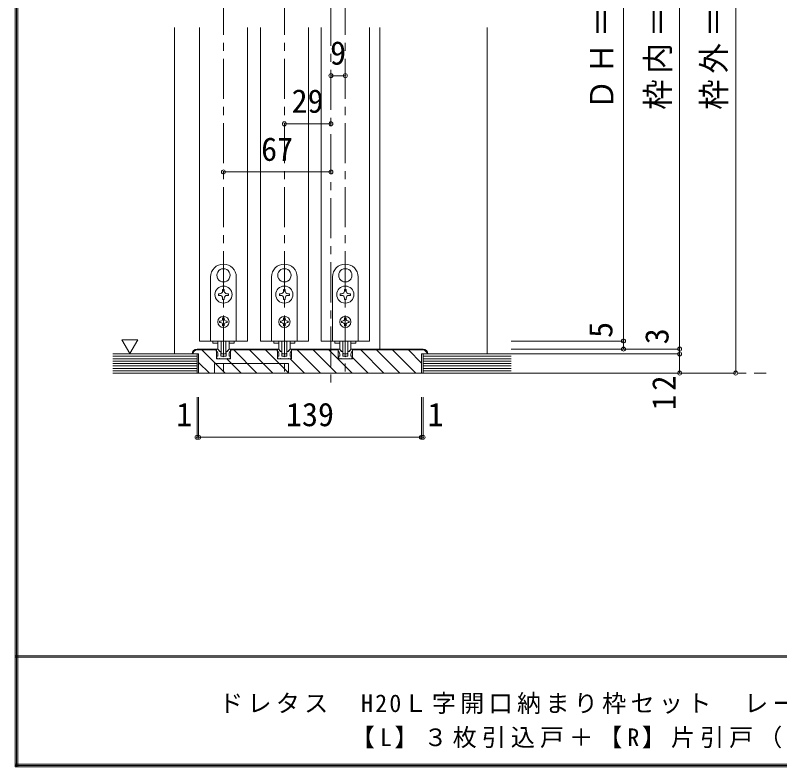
# Model space of a CAD drawing. Units: millimetres at full size, sheet at 1:5. Extents: x -957 to 993, y -689 to 708.
# Drawn here: x -957.2 to -480.5, y -689.1 to -220.4 of the extents above; entities that cross this region are included whole.
import ezdxf
from ezdxf.enums import TextEntityAlignment as Align

# ---------------------------------------------------------------- set-up
doc = ezdxf.new("R2010")
doc.units = ezdxf.units.MM
doc.header["$LTSCALE"] = 5
doc.header["$PDMODE"] = 32
doc.header["$PDSIZE"] = 2.5
doc.linetypes.add('CHAIN1', pattern=[8, 5, -1, 1, -1])
doc.layers.add('0-B_寸法', color=7, linetype='Continuous', lineweight=9)
doc.layers.add('F-1_枠', color=6, linetype='Continuous', lineweight=9)
doc.styles.add('ＭＳ ゴシック', font='')
doc.styles.get('ＭＳ ゴシック').set_extended_font_data('MS Gothic')

msp = doc.modelspace()

# ---------------------------------------------------------------- linework, layer by layer
at = {"layer": '0-B_寸法', "linetype": 'CHAIN1'}
for p, q in [((-760.383, 65.558), (-760.383, -453.593)), ((-827.383, -7.593), (-827.383, -443.593)), ((-789.383, -7.593), (-789.383, -443.593)), ((-751.383, -7.593), (-751.383, -443.593)), ((-896.383, -443.593), (-488.883, -443.593))]:
    msp.add_line(p, q, dxfattribs=at)
at = {"layer": '0-B_寸法'}
for p, q in [((-542.883, -428.593), (-542.883, 6.407)), ((-507.883, 6.407), (-507.883, -443.593)), ((-857.883, -228.094), (-857.883, -431.594)), ((-842.383, -228.094), (-842.383, -423.593)), ((-812.383, -228.094), (-812.383, -423.593)), ((-804.383, -228.094), (-804.383, -423.593)), ((-774.383, -228.094), (-774.383, -423.593)), ((-766.383, -228.094), (-766.383, -423.593)), ((-736.383, -228.094), (-736.383, -423.593)), ((-729.883, -228.094), (-729.883, -428.593)), ((-662.883, -228.094), (-662.883, -431.594)), ((-827.481, -378.445), (-827.383, -378.543)), ((-827.284, -378.445), (-827.383, -378.543)), ((-789.481, -378.445), (-789.383, -378.543)), ((-789.284, -378.445), (-789.383, -378.543)), ((-751.481, -378.445), (-751.383, -378.543)), ((-751.284, -378.445), (-751.383, -378.543)), ((-835.383, -383.593), (-835.383, -423.593)), ((-831.025, -384.582), (-830.89, -384.618)), ((-830.926, -384.753), (-830.89, -384.618)), ((-823.74, -384.582), (-823.875, -384.618)), ((-823.839, -384.753), (-823.875, -384.618)), ((-819.383, -423.593), (-819.383, -383.593)), ((-797.383, -383.593), (-797.383, -423.593)), ((-793.025, -384.582), (-792.89, -384.618)), ((-792.926, -384.753), (-792.89, -384.618)), ((-785.74, -384.582), (-785.875, -384.618)), ((-785.839, -384.753), (-785.875, -384.618)), ((-781.383, -423.593), (-781.383, -383.593)), ((-759.383, -383.593), (-759.383, -423.593)), ((-755.025, -384.582), (-754.89, -384.618)), ((-754.926, -384.753), (-754.89, -384.618)), ((-747.74, -384.582), (-747.875, -384.618)), ((-747.839, -384.753), (-747.875, -384.618)), ((-743.383, -423.593), (-743.383, -383.593)), ((-830.533, -394.093), (-829.583, -394.093)), ((-830.533, -395.093), (-830.533, -394.093)), ((-829.583, -395.093), (-830.533, -395.093)), ((-827.883, -392.393), (-827.883, -391.443)), ((-827.883, -391.443), (-826.883, -391.443)), ((-826.883, -391.443), (-826.883, -392.393)), ((-825.183, -394.093), (-824.233, -394.093)), ((-824.233, -395.093), (-825.183, -395.093)), ((-824.233, -394.093), (-824.233, -395.093)), ((-792.533, -394.093), (-791.583, -394.093)), ((-792.533, -395.093), (-792.533, -394.093)), ((-791.583, -395.093), (-792.533, -395.093)), ((-789.883, -392.393), (-789.883, -391.443)), ((-789.883, -391.443), (-788.883, -391.443)), ((-788.883, -391.443), (-788.883, -392.393)), ((-787.183, -394.093), (-786.233, -394.093)), ((-786.233, -395.093), (-787.183, -395.093)), ((-786.233, -394.093), (-786.233, -395.093)), ((-754.533, -394.093), (-753.583, -394.093)), ((-754.533, -395.093), (-754.533, -394.093)), ((-753.583, -395.093), (-754.533, -395.093)), ((-751.883, -392.393), (-751.883, -391.443)), ((-751.883, -391.443), (-750.883, -391.443)), ((-750.883, -391.443), (-750.883, -392.393)), ((-749.183, -394.093), (-748.233, -394.093)), ((-748.233, -395.093), (-749.183, -395.093)), ((-748.233, -394.093), (-748.233, -395.093)), ((-827.883, -397.743), (-827.883, -396.793)), ((-789.883, -397.743), (-789.883, -396.793)), ((-751.883, -397.743), (-751.883, -396.793)), ((-827.883, -409.193), (-827.883, -409.793)), ((-826.883, -409.193), (-827.883, -409.193)), ((-826.883, -409.193), (-826.883, -409.793)), ((-789.883, -409.193), (-789.883, -409.793)), ((-788.883, -409.193), (-789.883, -409.193)), ((-788.883, -409.193), (-788.883, -409.793)), ((-751.883, -409.193), (-751.883, -409.793)), ((-750.883, -409.193), (-751.883, -409.193)), ((-750.883, -409.193), (-750.883, -409.793)), ((-829.183, -411.093), (-829.783, -411.093)), ((-827.883, -413.393), (-827.883, -413.993)), ((-827.883, -413.993), (-826.883, -413.993)), ((-826.883, -413.393), (-826.883, -413.993)), ((-825.583, -411.093), (-824.983, -411.093)), ((-824.983, -412.093), (-825.583, -412.093)), ((-824.983, -411.093), (-824.983, -412.093)), ((-791.183, -411.093), (-791.783, -411.093)), ((-789.883, -413.393), (-789.883, -413.993)), ((-789.883, -413.993), (-788.883, -413.993)), ((-788.883, -413.393), (-788.883, -413.993)), ((-787.583, -411.093), (-786.983, -411.093)), ((-786.983, -412.093), (-787.583, -412.093)), ((-786.983, -411.093), (-786.983, -412.093)), ((-753.183, -411.093), (-753.783, -411.093)), ((-751.883, -413.393), (-751.883, -413.993)), ((-751.883, -413.993), (-750.883, -413.993)), ((-750.883, -413.393), (-750.883, -413.993)), ((-749.583, -411.093), (-748.983, -411.093)), ((-748.983, -412.093), (-749.583, -412.093)), ((-748.983, -411.093), (-748.983, -412.093)), ((-890.818, -422.78), (-880.818, -422.78)), ((-890.818, -422.78), (-885.818, -431.44)), ((-880.818, -422.78), (-885.818, -431.44)), ((-812.383, -423.593), (-842.383, -423.593)), ((-835.383, -423.593), (-819.383, -423.593)), ((-833.983, -423.593), (-833.983, -424.793)), ((-830.883, -428.015), (-830.883, -423.593)), ((-828.883, -423.593), (-828.883, -431.215)), ((-825.883, -423.593), (-825.883, -431.215)), ((-823.883, -428.015), (-823.883, -423.593)), ((-820.783, -423.593), (-820.783, -424.793)), ((-774.383, -423.593), (-804.383, -423.593)), ((-797.383, -423.593), (-781.383, -423.593)), ((-795.983, -423.593), (-795.983, -424.793)), ((-792.883, -428.015), (-792.883, -423.593)), ((-790.883, -423.593), (-790.883, -431.215)), ((-787.883, -423.593), (-787.883, -431.215)), ((-785.883, -428.015), (-785.883, -423.593)), ((-782.783, -423.593), (-782.783, -424.793)), ((-736.383, -423.593), (-766.383, -423.593)), ((-759.383, -423.593), (-743.383, -423.593)), ((-757.983, -423.593), (-757.983, -424.793)), ((-754.883, -428.015), (-754.883, -423.593)), ((-752.883, -423.593), (-752.883, -431.215)), ((-749.883, -423.593), (-749.883, -431.215)), ((-747.883, -428.015), (-747.883, -423.593)), ((-744.783, -423.593), (-744.783, -424.793)), ((-577.883, -428.594), (-577.883, -423.594)), ((-843.883, -428.593), (-831.783, -428.593)), ((-830.85, -424.793), (-833.983, -424.793)), ((-831.783, -434.593), (-831.783, -428.593)), ((-829.72, -430.006), (-830.986, -428.74)), ((-825.045, -430.006), (-823.779, -428.74)), ((-820.783, -424.793), (-823.915, -424.793)), ((-822.883, -428.593), (-823.425, -428.593)), ((-822.983, -428.593), (-793.783, -428.593)), ((-822.983, -434.593), (-822.983, -428.593)), ((-822.883, -429.593), (-822.883, -428.593)), ((-792.85, -424.793), (-795.983, -424.793)), ((-793.783, -434.593), (-793.783, -428.593)), ((-791.72, -430.006), (-792.986, -428.74)), ((-787.045, -430.006), (-785.779, -428.74)), ((-782.783, -424.793), (-785.915, -424.793)), ((-784.883, -428.593), (-785.425, -428.593)), ((-784.983, -428.593), (-755.783, -428.593)), ((-784.983, -434.593), (-784.983, -428.593)), ((-784.883, -429.593), (-784.883, -428.593)), ((-754.85, -424.793), (-757.983, -424.793)), ((-755.783, -434.593), (-755.783, -428.593)), ((-753.72, -430.006), (-754.986, -428.74)), ((-749.045, -430.006), (-747.779, -428.74)), ((-744.783, -424.793), (-747.915, -424.793)), ((-746.883, -428.593), (-747.425, -428.593)), ((-702.883, -428.593), (-746.983, -428.593)), ((-746.883, -429.593), (-746.883, -428.593)), ((-542.883, -428.593), (-647.883, -428.593)), ((-577.883, -428.594), (-647.883, -428.594)), ((-542.883, -431.593), (-542.883, -428.593)), ((-843.883, -431.594), (-896.383, -431.594)), ((-843.883, -433.094), (-896.383, -433.094)), ((-843.883, -429.093), (-831.783, -429.093)), ((-843.883, -431.594), (-843.883, -443.593)), ((-840.776, -429.093), (-826.276, -443.593)), ((-831.183, -434.593), (-831.668, -433.367)), ((-830.883, -433.093), (-831.483, -433.093)), ((-830.883, -433.093), (-830.883, -431.829)), ((-829.508, -430.093), (-829.183, -430.093)), ((-828.983, -432.793), (-828.983, -430.293)), ((-827.683, -433.093), (-828.683, -433.093)), ((-828.583, -431.515), (-826.183, -431.515)), ((-827.383, -433.393), (-827.683, -433.093)), ((-825.783, -432.793), (-825.783, -430.293)), ((-825.257, -430.093), (-825.583, -430.093)), ((-823.883, -433.093), (-823.883, -431.829)), ((-823.883, -433.093), (-823.283, -433.093)), ((-823.583, -434.593), (-823.097, -433.367)), ((-822.983, -429.093), (-793.783, -429.093)), ((-820.977, -429.093), (-806.477, -443.593)), ((-811.077, -429.093), (-796.577, -443.593)), ((-801.178, -429.093), (-786.678, -443.593)), ((-793.183, -434.593), (-793.668, -433.367)), ((-792.883, -433.093), (-793.483, -433.093)), ((-792.883, -433.093), (-792.883, -431.829)), ((-791.508, -430.093), (-791.183, -430.093)), ((-790.983, -432.793), (-790.983, -430.293)), ((-789.683, -433.093), (-790.683, -433.093)), ((-790.583, -431.515), (-788.183, -431.515)), ((-789.383, -433.393), (-789.683, -433.093)), ((-787.783, -432.793), (-787.783, -430.293)), ((-787.257, -430.093), (-787.583, -430.093)), ((-785.883, -433.093), (-785.883, -431.829)), ((-785.883, -433.093), (-785.283, -433.093)), ((-785.583, -434.593), (-785.097, -433.367)), ((-784.983, -429.093), (-755.783, -429.093)), ((-781.379, -429.093), (-766.879, -443.593)), ((-771.479, -429.093), (-756.979, -443.593)), ((-761.58, -429.093), (-747.08, -443.593)), ((-755.183, -434.593), (-755.668, -433.367)), ((-754.883, -433.093), (-755.483, -433.093)), ((-754.883, -433.093), (-754.883, -431.829)), ((-753.508, -430.093), (-753.183, -430.093)), ((-752.983, -432.793), (-752.983, -430.293)), ((-751.683, -433.093), (-752.683, -433.093)), ((-752.583, -431.515), (-750.183, -431.515)), ((-751.383, -433.393), (-751.683, -433.093)), ((-749.783, -432.793), (-749.783, -430.293)), ((-749.257, -430.093), (-749.583, -430.093)), ((-747.883, -433.093), (-747.883, -431.829)), ((-747.883, -433.093), (-747.283, -433.093)), ((-747.583, -434.593), (-747.097, -433.367)), ((-702.883, -429.093), (-746.983, -429.093)), ((-746.983, -433.791), (-737.18, -443.593)), ((-741.781, -429.093), (-727.281, -443.593)), ((-731.881, -429.093), (-717.381, -443.593)), ((-721.982, -429.093), (-707.482, -443.593)), ((-712.082, -429.093), (-703.883, -437.293)), ((-703.883, -431.593), (-703.883, -443.593)), ((-699.883, -431.593), (-703.883, -431.593)), ((-702.883, -431.594), (-702.883, -443.593)), ((-647.883, -431.594), (-702.883, -431.594)), ((-647.883, -433.094), (-702.883, -433.094)), ((-702.035, -429.242), (-700.531, -430.745)), ((-542.883, -431.593), (-647.883, -431.593)), ((-542.883, -443.593), (-542.883, -431.593)), ((-843.883, -434.594), (-896.383, -434.594)), ((-843.883, -436.094), (-896.383, -436.094)), ((-843.883, -437.594), (-896.383, -437.594)), ((-842.883, -436.886), (-836.175, -443.593)), ((-831.783, -434.593), (-822.983, -434.593)), ((-830.083, -434.593), (-831.183, -434.593)), ((-830.083, -434.593), (-829.883, -434.393)), ((-829.883, -434.393), (-829.683, -434.593)), ((-829.683, -434.593), (-825.083, -434.593)), ((-825.376, -434.593), (-816.376, -443.593)), ((-824.883, -434.393), (-825.083, -434.593)), ((-824.683, -434.593), (-824.883, -434.393)), ((-824.683, -434.593), (-823.583, -434.593)), ((-793.783, -434.593), (-784.983, -434.593)), ((-792.083, -434.593), (-793.183, -434.593)), ((-792.083, -434.593), (-791.883, -434.393)), ((-791.883, -434.393), (-791.683, -434.593)), ((-791.683, -434.593), (-787.083, -434.593)), ((-786.883, -434.393), (-787.083, -434.593)), ((-786.683, -434.593), (-786.883, -434.393)), ((-786.683, -434.593), (-785.583, -434.593)), ((-785.778, -434.593), (-776.778, -443.593)), ((-754.083, -434.593), (-755.183, -434.593)), ((-754.083, -434.593), (-753.883, -434.393)), ((-753.883, -434.393), (-753.683, -434.593)), ((-753.683, -434.593), (-749.083, -434.593)), ((-748.883, -434.393), (-749.083, -434.593)), ((-748.683, -434.593), (-748.883, -434.393)), ((-748.683, -434.593), (-747.583, -434.593)), ((-647.883, -434.594), (-702.883, -434.594)), ((-647.883, -436.094), (-702.883, -436.094)), ((-647.883, -437.594), (-702.883, -437.594)), ((-843.883, -439.094), (-896.383, -439.094)), ((-843.883, -440.594), (-896.383, -440.594)), ((-843.883, -442.094), (-896.383, -442.094)), ((-647.883, -439.094), (-702.883, -439.094)), ((-647.883, -440.594), (-702.883, -440.594)), ((-647.883, -442.094), (-702.883, -442.094)), ((-647.883, -443.594), (-896.383, -443.594)), ((-507.883, -443.593), (-647.883, -443.593))]:
    msp.add_line(p, q, dxfattribs=at)
at = {"layer": '0-B_寸法', "color": 4}
for p, q in [((-751.383, -258.094), (-760.383, -258.094)), ((-760.383, -288.094), (-789.383, -288.094)), ((-760.383, -318.094), (-827.383, -318.094)), ((-843.883, -483.593), (-843.883, -458.593)), ((-842.883, -483.593), (-842.883, -458.593)), ((-703.883, -483.593), (-703.883, -458.593)), ((-702.883, -483.593), (-702.883, -458.593)), ((-843.883, -483.593), (-842.883, -483.593)), ((-842.883, -483.593), (-703.883, -483.593)), ((-703.883, -483.593), (-702.883, -483.593))]:
    msp.add_line(p, q, dxfattribs=at)
at = {"layer": '0-B_寸法'}
for points in [[(-577.883, -23.593), (-577.883, -423.594), (-647.883, -423.594)], [(-826.883, -396.793), (-826.883, -397.743), (-827.883, -397.743)], [(-788.883, -396.793), (-788.883, -397.743), (-789.883, -397.743)], [(-750.883, -396.793), (-750.883, -397.743), (-751.883, -397.743)], [(-829.783, -411.093), (-829.783, -412.093), (-829.183, -412.093)], [(-791.783, -411.093), (-791.783, -412.093), (-791.183, -412.093)], [(-753.783, -411.093), (-753.783, -412.093), (-753.183, -412.093)], [(-831.883, -429.593), (-831.883, -428.593), (-831.34, -428.593)], [(-793.883, -429.593), (-793.883, -428.593), (-793.34, -428.593)], [(-755.883, -429.593), (-755.883, -428.593), (-755.34, -428.593)], [(-755.783, -434.593), (-746.983, -434.593), (-746.983, -428.593)], [(-702.883, -443.593), (-842.883, -443.593), (-842.883, -431.593), (-846.883, -431.593)], [(-826.083, -433.093), (-827.083, -433.093), (-827.383, -433.393)], [(-788.083, -433.093), (-789.083, -433.093), (-789.383, -433.393)], [(-750.083, -433.093), (-751.083, -433.093), (-751.383, -433.393)], [(-786.883, -443.593), (-786.883, -437.593), (-832.883, -437.593), (-832.883, -443.593)]]:
    msp.add_lwpolyline(points, dxfattribs=at)
for centre, radius in [((-827.383, -394.593), 5.35), ((-789.383, -394.593), 5.35), ((-751.383, -394.593), 5.35), ((-827.383, -411.593), 3.5), ((-789.383, -411.593), 3.5), ((-751.383, -411.593), 3.5)]:
    msp.add_circle(centre, radius, dxfattribs=at)
for centre, radius, start, end in [((-827.383, -383.593), 8, 0, 180), ((-789.383, -383.593), 8, 0, 180), ((-751.383, -383.593), 8, 0, 180), ((-827.383, -382.593), 4.15, 91.3645, 208.6355), ((-827.383, -382.593), 4.15, 331.3645, 88.6355), ((-789.383, -382.593), 4.15, 91.3645, 208.6355), ((-789.383, -382.593), 4.15, 331.3645, 88.6355), ((-751.383, -382.593), 4.15, 91.3645, 208.6355), ((-751.383, -382.593), 4.15, 331.3645, 88.6355), ((-827.383, -382.593), 4.15, 211.3645, 328.6355), ((-789.383, -382.593), 4.15, 211.3645, 328.6355), ((-751.383, -382.593), 4.15, 211.3645, 328.6355), ((-829.583, -392.393), 1.7, 270, 0), ((-829.583, -396.793), 1.7, 0, 90), ((-825.183, -392.393), 1.7, 180, 270), ((-825.183, -396.793), 1.7, 90, 180), ((-791.583, -392.393), 1.7, 270, 0), ((-791.583, -396.793), 1.7, 0, 90), ((-787.183, -392.393), 1.7, 180, 270), ((-787.183, -396.793), 1.7, 90, 180), ((-753.583, -392.393), 1.7, 270, 0), ((-753.583, -396.793), 1.7, 0, 90), ((-749.183, -392.393), 1.7, 180, 270), ((-749.183, -396.793), 1.7, 90, 180), ((-829.183, -409.793), 1.3, 270, 0), ((-825.583, -409.793), 1.3, 180, 270), ((-791.183, -409.793), 1.3, 270, 0), ((-787.583, -409.793), 1.3, 180, 270), ((-753.183, -409.793), 1.3, 270, 0), ((-749.583, -409.793), 1.3, 180, 270), ((-829.183, -413.393), 1.3, 0, 90), ((-825.583, -413.393), 1.3, 90, 180), ((-791.183, -413.393), 1.3, 0, 90), ((-787.583, -413.393), 1.3, 90, 180), ((-753.183, -413.393), 1.3, 0, 90), ((-749.583, -413.393), 1.3, 90, 180), ((-843.883, -431.593), 3, 90, 180), ((-831.34, -429.093), 0.5, 45, 90), ((-828.883, -428.015), 2, 180, 264.78409), ((-825.883, -428.015), 2, 275.21591, 0), ((-823.425, -429.093), 0.5, 90, 135), ((-793.34, -429.093), 0.5, 45, 90), ((-790.883, -428.015), 2, 180, 264.78409), ((-787.883, -428.015), 2, 275.21591, 0), ((-785.425, -429.093), 0.5, 90, 135), ((-755.34, -429.093), 0.5, 45, 90), ((-752.883, -428.015), 2, 180, 264.78409), ((-749.883, -428.015), 2, 275.21591, 0), ((-747.425, -429.093), 0.5, 90, 135), ((-702.883, -431.593), 3, 0, 90), ((-843.883, -431.593), 2.5, 90, 180), ((-833.882, -431.829), 3, 0, 48.19), ((-831.483, -433.293), 0.2, 90, 201.616), ((-829.508, -429.793), 0.3, 225, 270), ((-829.183, -430.293), 0.2, 360, 90), ((-829.083, -430.206), 0.2, 0, 84.78409), ((-828.683, -432.793), 0.3, 180, 270), ((-828.583, -431.215), 0.3, 180, 270), ((-826.183, -431.215), 0.3, 270, 0), ((-826.083, -432.793), 0.3, 270, 360), ((-825.683, -430.206), 0.2, 95.21591, 180), ((-825.583, -430.293), 0.2, 90, 180), ((-825.257, -429.793), 0.3, 270, 315), ((-820.883, -431.829), 3, 131.81, 180), ((-823.283, -433.293), 0.2, 338.384, 90), ((-795.882, -431.829), 3, 0, 48.19), ((-793.483, -433.293), 0.2, 90, 201.616), ((-791.508, -429.793), 0.3, 225, 270), ((-791.183, -430.293), 0.2, 360, 90), ((-791.083, -430.206), 0.2, 0, 84.78409), ((-790.683, -432.793), 0.3, 180, 270), ((-790.583, -431.215), 0.3, 180, 270), ((-788.183, -431.215), 0.3, 270, 0), ((-788.083, -432.793), 0.3, 270, 360), ((-787.683, -430.206), 0.2, 95.21591, 180), ((-787.583, -430.293), 0.2, 90, 180), ((-787.257, -429.793), 0.3, 270, 315), ((-782.883, -431.829), 3, 131.81, 180), ((-785.283, -433.293), 0.2, 338.384, 90), ((-757.882, -431.829), 3, 0, 48.19), ((-755.483, -433.293), 0.2, 90, 201.616), ((-753.508, -429.793), 0.3, 225, 270), ((-753.183, -430.293), 0.2, 360, 90), ((-753.083, -430.206), 0.2, 0, 84.78409), ((-752.683, -432.793), 0.3, 180, 270), ((-752.583, -431.215), 0.3, 180, 270), ((-750.183, -431.215), 0.3, 270, 0), ((-750.083, -432.793), 0.3, 270, 360), ((-749.683, -430.206), 0.2, 95.21591, 180), ((-749.583, -430.293), 0.2, 90, 180), ((-749.257, -429.793), 0.3, 270, 315), ((-744.883, -431.829), 3, 131.81, 180), ((-747.283, -433.293), 0.2, 338.384, 90), ((-702.883, -431.593), 2.5, 0, 90)]:
    msp.add_arc(centre, radius, start, end, dxfattribs=at)
for p in [(-760.383, -258.094), (-751.383, -258.094), (-789.383, -288.094), (-760.383, -288.094), (-827.383, -318.094), (-760.383, -318.094), (-577.883, -423.594), (-577.883, -428.594), (-542.883, -428.593), (-542.883, -431.593), (-542.883, -443.593), (-507.883, -443.593), (-843.883, -483.593), (-842.883, -483.593), (-703.883, -483.593), (-702.883, -483.593)]:
    msp.add_point(p, dxfattribs=at)
at = {"layer": 'F-1_枠'}
for p, q in [((-957.218, 707.602), (-957.218, -689.065)), ((-956.385, 707.602), (-956.385, -689.065)), ((-955.551, 707.602), (-955.551, -689.065)), ((992.782, -619.898), (-957.218, -619.898)), ((992.782, -620.731), (-957.218, -620.731)), ((992.782, -687.398), (-957.218, -687.398)), ((992.782, -688.231), (-957.218, -688.231)), ((992.782, -689.065), (-957.218, -689.065))]:
    msp.add_line(p, q, dxfattribs=at)

# ---------------------------------------------------------------- texts
at = {"layer": '0-B_寸法', "style": 'ＭＳ ゴシック'}
for s, p in [('9', (-760.883, -255.594)), ('29', (-784.883, -285.594)), ('67', (-803.883, -315.594)), ('139', (-788.383, -481.093)), ('1', (-856.848, -481.093)), ('1', (-700.03, -481.093))]:
    msp.add_text(s, height=14.66, dxfattribs=at).set_placement(p, align=Align.BOTTOM_LEFT)
for s, p in [('5', (-580.383, -421.594)), ('3', (-545.383, -425.593))]:
    msp.add_text(s, height=14.66, rotation=90, dxfattribs=at).set_placement(p, align=Align.BOTTOM_LEFT)
at = {"layer": '0-B_寸法', "char_height": 14.66, "attachment_point": 7, "rotation": 90, "style": 'ＭＳ ゴシック'}
for s, insert in [('\\T1.19;\\W0.95;ＤＨ＝1,983', (-580.383, -279.344)), ('\\T1.19;\\W0.95;枠内＝2,002', (-545.383, -279.344)), ('\\T1.19;\\W0.95;枠外＝2,047', (-510.383, -279.344)), ('\\T1.27;\\W0.95;12', (-545.383, -466.637))]:
    msp.add_mtext(s, dxfattribs=dict(at, insert=insert))
at = {"layer": '0-B_寸法', "char_height": 11, "attachment_point": 7, "style": 'ＭＳ ゴシック'}
for s, insert in [('\\T1.18;ドレタス\u3000H20Ｌ字開口納まり枠セット\u3000レールタイプ\u3000固定枠\u3000敷居Ｑ型', (-830.143, -657.733)), ('\\T1.21;【L】３枚引込戸＋【R】片引戸（155巾）\u3000枠外H2,047', (-747.964, -679.065))]:
    msp.add_mtext(s, dxfattribs=dict(at, insert=insert))

doc.saveas('drawing.dxf')
